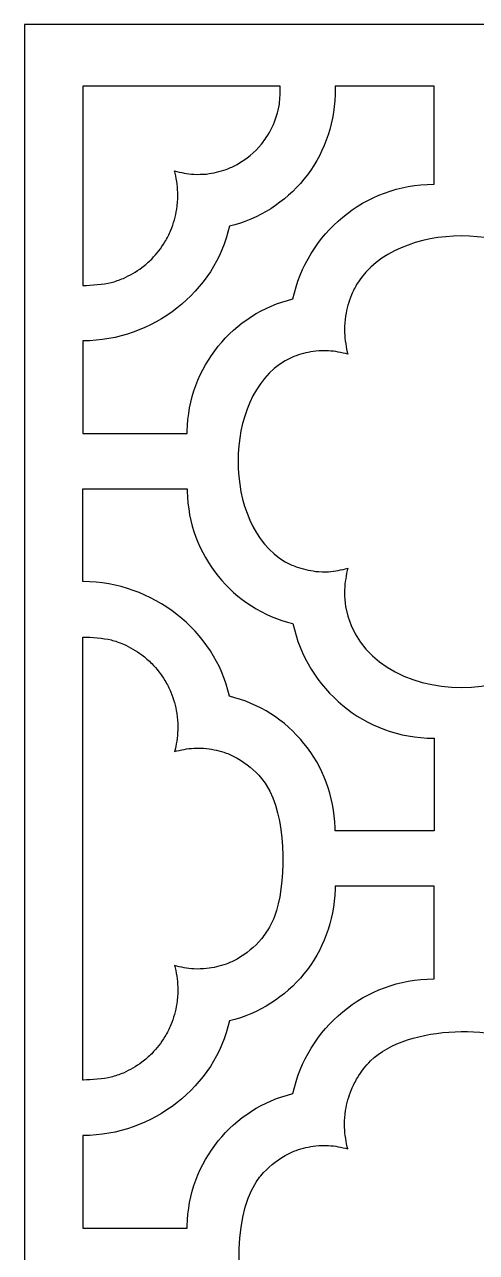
# Model space of a CAD drawing. Header units: centimetres. Extents: x -27 to -22.6, y -9 to 9.
# Drawn here: x -26.999 to -25.429, y 4.736 to 9.001 of the extents above; entities that cross this region are included whole.
import ezdxf

# ---------------------------------------------------------------- set-up
doc = ezdxf.new("R2010")
doc.units = ezdxf.units.CM
doc.header["$MEASUREMENT"] = 0
doc.layers.add('layer 1', color=7, linetype='Continuous')

msp = doc.modelspace()

# ---------------------------------------------------------------- linework, layer by layer
at = {"layer": 'layer 1', "color": 250}
msp.add_open_spline([(-26.99914, 9.00077), (-25.52365, 9.00077), (-24.04816, 9.00077), (-22.57267, 9.00077), (-22.57267, 9.00077), (-22.57267, 3.00044), (-22.57267, -2.99988), (-22.57267, -9.00021), (-22.57267, -9.00021), (-24.04816, -9.00021), (-25.52365, -9.00021), (-26.99914, -9.00021), (-26.99914, -9.00021), (-26.99914, -2.99988), (-26.99914, 3.00044), (-26.99914, 9.00077)], degree=3, knots=[0, 0, 0, 0, 0.2, 0.2, 0.2, 0.2, 0.4, 0.4, 0.4, 0.4, 0.6, 0.6, 0.6, 0.6, 1, 1, 1, 1], dxfattribs=at)
at = {"layer": 'layer 1', "color": 7}
for points, knots in [([(-25.92026, 8.78682), (-25.80564, 8.78682), (-25.69101, 8.78682), (-25.57639, 8.78682), (-25.57639, 8.78682), (-25.57639, 8.67319), (-25.57639, 8.55956), (-25.57639, 8.44593), (-25.57639, 8.44593), (-25.57758, 8.44594), (-25.57837, 8.44594), (-25.5785, 8.44594), (-25.5785, 8.44594), (-25.81746, 8.44594), (-26.01811, 8.27485), (-26.0668, 8.04767), (-26.0668, 8.04767), (-26.27418, 7.99842), (-26.43002, 7.81137), (-26.43393, 7.58801), (-26.43393, 7.58801), (-26.43395, 7.58692), (-26.43396, 7.58372), (-26.43397, 7.58018), (-26.43397, 7.58018), (-26.55484, 7.58018), (-26.6757, 7.58018), (-26.79656, 7.58018), (-26.79656, 7.58018), (-26.79656, 7.68751), (-26.79656, 7.79483), (-26.79656, 7.90217), (-26.79656, 7.90217), (-26.79549, 7.90217), (-26.79467, 7.90216), (-26.79445, 7.90216), (-26.79445, 7.90216), (-26.5555, 7.90216), (-26.33611, 8.07325), (-26.28742, 8.30043), (-26.28742, 8.30043), (-26.08092, 8.34948), (-25.92551, 8.53515), (-25.92035, 8.75728), (-25.92035, 8.75728), (-25.92031, 8.75905), (-25.92028, 8.78242), (-25.92026, 8.78682)], [0, 0, 0, 0, 0.0769231, 0.0769231, 0.0769231, 0.0769231, 0.1538462, 0.1538462, 0.1538462, 0.1538462, 0.2307692, 0.2307692, 0.2307692, 0.2307692, 0.3076923, 0.3076923, 0.3076923, 0.3076923, 0.3846154, 0.3846154, 0.3846154, 0.3846154, 0.4615385, 0.4615385, 0.4615385, 0.4615385, 0.5384615, 0.5384615, 0.5384615, 0.5384615, 0.6153846, 0.6153846, 0.6153846, 0.6153846, 0.6923077, 0.6923077, 0.6923077, 0.6923077, 0.7692308, 0.7692308, 0.7692308, 0.7692308, 0.8461538, 0.8461538, 0.8461538, 0.8461538, 1, 1, 1, 1]), ([(-26.79656, 8.78682), (-26.56806, 8.78682), (-26.33957, 8.78682), (-26.11107, 8.78682), (-26.11107, 8.78682), (-26.11112, 8.78155), (-26.11121, 8.75701), (-26.11131, 8.75457), (-26.11131, 8.75457), (-26.11175, 8.74481), (-26.11261, 8.73498), (-26.11389, 8.7248), (-26.11389, 8.7248), (-26.11641, 8.71058), (-26.11948, 8.69717), (-26.1234, 8.68327), (-26.1234, 8.68327), (-26.13263, 8.65577), (-26.14382, 8.63237), (-26.15935, 8.60793), (-26.15935, 8.60793), (-26.16486, 8.60048), (-26.17037, 8.59304), (-26.17589, 8.5856), (-26.17589, 8.5856), (-26.20112, 8.55617), (-26.22719, 8.53438), (-26.26056, 8.51495), (-26.26056, 8.51495), (-26.27305, 8.50846), (-26.28528, 8.50286), (-26.29834, 8.49765), (-26.29834, 8.49765), (-26.32132, 8.48975), (-26.34275, 8.48478), (-26.36682, 8.48168), (-26.36682, 8.48168), (-26.38168, 8.48053), (-26.39586, 8.48018), (-26.41075, 8.48056), (-26.41075, 8.48056), (-26.43443, 8.48238), (-26.45567, 8.48611), (-26.47841, 8.49252), (-26.47841, 8.49252), (-26.47767, 8.49003), (-26.47694, 8.48753), (-26.47623, 8.485), (-26.47623, 8.485), (-26.47017, 8.4586), (-26.46718, 8.43427), (-26.4665, 8.40717), (-26.4665, 8.40717), (-26.4669, 8.39101), (-26.46805, 8.37566), (-26.47007, 8.35963), (-26.47007, 8.35963), (-26.47468, 8.33365), (-26.48115, 8.3106), (-26.49075, 8.28606), (-26.49075, 8.28606), (-26.49702, 8.27207), (-26.50366, 8.259), (-26.51124, 8.24569), (-26.51124, 8.24569), (-26.52512, 8.22386), (-26.53963, 8.20521), (-26.55735, 8.18643), (-26.55735, 8.18643), (-26.56832, 8.17586), (-26.5793, 8.16623), (-26.59121, 8.15677), (-26.59121, 8.15677), (-26.61216, 8.1417), (-26.63248, 8.12985), (-26.6559, 8.11912), (-26.6559, 8.11912), (-26.67014, 8.11343), (-26.684, 8.10868), (-26.69871, 8.10444), (-26.69871, 8.10444), (-26.72484, 8.09831), (-26.76765, 8.09529), (-26.79445, 8.09461), (-26.79445, 8.09461), (-26.79467, 8.09461), (-26.79549, 8.09462), (-26.79656, 8.09463), (-26.79656, 8.09463), (-26.79656, 8.32536), (-26.79656, 8.55609), (-26.79656, 8.78682)], [0, 0, 0, 0, 0.0416667, 0.0416667, 0.0416667, 0.0416667, 0.0833333, 0.0833333, 0.0833333, 0.0833333, 0.125, 0.125, 0.125, 0.125, 0.1666667, 0.1666667, 0.1666667, 0.1666667, 0.2083333, 0.2083333, 0.2083333, 0.2083333, 0.25, 0.25, 0.25, 0.25, 0.2916667, 0.2916667, 0.2916667, 0.2916667, 0.3333333, 0.3333333, 0.3333333, 0.3333333, 0.375, 0.375, 0.375, 0.375, 0.4166667, 0.4166667, 0.4166667, 0.4166667, 0.4583333, 0.4583333, 0.4583333, 0.4583333, 0.5, 0.5, 0.5, 0.5, 0.5416667, 0.5416667, 0.5416667, 0.5416667, 0.5833333, 0.5833333, 0.5833333, 0.5833333, 0.625, 0.625, 0.625, 0.625, 0.6666667, 0.6666667, 0.6666667, 0.6666667, 0.7083333, 0.7083333, 0.7083333, 0.7083333, 0.75, 0.75, 0.75, 0.75, 0.7916667, 0.7916667, 0.7916667, 0.7916667, 0.8333333, 0.8333333, 0.8333333, 0.8333333, 0.875, 0.875, 0.875, 0.875, 0.9166667, 0.9166667, 0.9166667, 0.9166667, 1, 1, 1, 1]), ([(-25.11949, 8.10241), (-25.11191, 8.0891), (-25.10527, 8.07603), (-25.099, 8.06204), (-25.099, 8.06204), (-25.0894, 8.0375), (-25.08293, 8.01445), (-25.07832, 7.98847), (-25.07832, 7.98847), (-25.07629, 7.97244), (-25.07515, 7.95709), (-25.07475, 7.94093), (-25.07475, 7.94093), (-25.07543, 7.91383), (-25.07842, 7.8895), (-25.08447, 7.8631), (-25.08447, 7.8631), (-25.08518, 7.86057), (-25.08591, 7.85806), (-25.08666, 7.85558), (-25.08666, 7.85558), (-25.06392, 7.862), (-25.04268, 7.86572), (-25.019, 7.86754), (-25.019, 7.86754), (-25.0041, 7.86792), (-24.98992, 7.86757), (-24.97506, 7.86643), (-24.97506, 7.86643), (-24.951, 7.86332), (-24.92956, 7.85835), (-24.90659, 7.85046), (-24.90659, 7.85046), (-24.89353, 7.84524), (-24.8813, 7.83964), (-24.86881, 7.83315), (-24.86881, 7.83315), (-24.6391, 7.69939), (-24.65093, 7.21972), (-24.90659, 7.11751), (-24.90659, 7.11751), (-24.92956, 7.10963), (-24.951, 7.10465), (-24.97506, 7.10154), (-24.97506, 7.10154), (-24.98992, 7.1004), (-25.0041, 7.10004), (-25.019, 7.10042), (-25.019, 7.10042), (-25.04268, 7.10226), (-25.06392, 7.10598), (-25.08666, 7.11239), (-25.08666, 7.11239), (-25.08591, 7.1099), (-25.08518, 7.1074), (-25.08447, 7.10487), (-25.08447, 7.10487), (-25.07842, 7.07847), (-25.07543, 7.05413), (-25.07475, 7.02703), (-25.07475, 7.02703), (-25.07515, 7.01088), (-25.07629, 6.99553), (-25.07832, 6.9795), (-25.07832, 6.9795), (-25.14488, 6.60459), (-25.81758, 6.60458), (-25.88415, 6.9795), (-25.88415, 6.9795), (-25.88617, 6.99553), (-25.88731, 7.01088), (-25.88772, 7.02703), (-25.88772, 7.02703), (-25.88704, 7.05413), (-25.88405, 7.07847), (-25.87799, 7.10487), (-25.87799, 7.10487), (-25.87728, 7.1074), (-25.87655, 7.1099), (-25.87581, 7.11239), (-25.87581, 7.11239), (-25.89855, 7.10598), (-25.91979, 7.10226), (-25.94346, 7.10042), (-25.94346, 7.10042), (-25.95836, 7.10004), (-25.97254, 7.1004), (-25.9874, 7.10154), (-25.9874, 7.10154), (-26.01147, 7.10465), (-26.0329, 7.10963), (-26.05588, 7.11751), (-26.05588, 7.11751), (-26.06893, 7.12273), (-26.08116, 7.12833), (-26.09366, 7.13482), (-26.09366, 7.13482), (-26.31227, 7.26212), (-26.31192, 7.70605), (-26.09366, 7.83315), (-26.09366, 7.83315), (-26.08116, 7.83964), (-26.06893, 7.84524), (-26.05588, 7.85046), (-26.05588, 7.85046), (-26.0329, 7.85835), (-26.01147, 7.86332), (-25.9874, 7.86643), (-25.9874, 7.86643), (-25.97254, 7.86757), (-25.95836, 7.86792), (-25.94346, 7.86754), (-25.94346, 7.86754), (-25.91979, 7.86572), (-25.89855, 7.862), (-25.87581, 7.85558), (-25.87581, 7.85558), (-25.87655, 7.85806), (-25.87728, 7.86057), (-25.87799, 7.8631), (-25.87799, 7.8631), (-25.88405, 7.8895), (-25.88704, 7.91383), (-25.88772, 7.94093), (-25.88772, 7.94093), (-25.88731, 7.95709), (-25.88617, 7.97244), (-25.88415, 7.98847), (-25.88415, 7.98847), (-25.87954, 8.01445), (-25.87307, 8.0375), (-25.86346, 8.06204), (-25.86346, 8.06204), (-25.85719, 8.07603), (-25.85056, 8.0891), (-25.84297, 8.10241), (-25.84297, 8.10241), (-25.70406, 8.32107), (-25.25858, 8.32135), (-25.11949, 8.10241)], [0, 0, 0, 0, 0.0277778, 0.0277778, 0.0277778, 0.0277778, 0.0555556, 0.0555556, 0.0555556, 0.0555556, 0.0833333, 0.0833333, 0.0833333, 0.0833333, 0.1111111, 0.1111111, 0.1111111, 0.1111111, 0.1388889, 0.1388889, 0.1388889, 0.1388889, 0.1666667, 0.1666667, 0.1666667, 0.1666667, 0.1944444, 0.1944444, 0.1944444, 0.1944444, 0.2222222, 0.2222222, 0.2222222, 0.2222222, 0.25, 0.25, 0.25, 0.25, 0.2777778, 0.2777778, 0.2777778, 0.2777778, 0.3055556, 0.3055556, 0.3055556, 0.3055556, 0.3333333, 0.3333333, 0.3333333, 0.3333333, 0.3611111, 0.3611111, 0.3611111, 0.3611111, 0.3888889, 0.3888889, 0.3888889, 0.3888889, 0.4166667, 0.4166667, 0.4166667, 0.4166667, 0.4444444, 0.4444444, 0.4444444, 0.4444444, 0.4722222, 0.4722222, 0.4722222, 0.4722222, 0.5, 0.5, 0.5, 0.5, 0.5277778, 0.5277778, 0.5277778, 0.5277778, 0.5555556, 0.5555556, 0.5555556, 0.5555556, 0.5833333, 0.5833333, 0.5833333, 0.5833333, 0.6111111, 0.6111111, 0.6111111, 0.6111111, 0.6388889, 0.6388889, 0.6388889, 0.6388889, 0.6666667, 0.6666667, 0.6666667, 0.6666667, 0.6944444, 0.6944444, 0.6944444, 0.6944444, 0.7222222, 0.7222222, 0.7222222, 0.7222222, 0.75, 0.75, 0.75, 0.75, 0.7777778, 0.7777778, 0.7777778, 0.7777778, 0.8055556, 0.8055556, 0.8055556, 0.8055556, 0.8333333, 0.8333333, 0.8333333, 0.8333333, 0.8611111, 0.8611111, 0.8611111, 0.8611111, 0.8888889, 0.8888889, 0.8888889, 0.8888889, 0.9166667, 0.9166667, 0.9166667, 0.9166667, 0.9444444, 0.9444444, 0.9444444, 0.9444444, 1, 1, 1, 1]), ([(-25.92026, 6.20008), (-25.80564, 6.20008), (-25.69101, 6.20008), (-25.57639, 6.20008), (-25.57639, 6.20008), (-25.57639, 6.3074), (-25.57639, 6.41472), (-25.57639, 6.52203), (-25.57639, 6.52203), (-25.57758, 6.52203), (-25.57837, 6.52203), (-25.5785, 6.52203), (-25.5785, 6.52203), (-25.81746, 6.52203), (-26.01811, 6.69312), (-26.0668, 6.92029), (-26.0668, 6.92029), (-26.27418, 6.96956), (-26.43002, 7.15659), (-26.43393, 7.37996), (-26.43393, 7.37996), (-26.43395, 7.38105), (-26.43396, 7.38425), (-26.43397, 7.38779), (-26.43397, 7.38779), (-26.55484, 7.38779), (-26.6757, 7.38779), (-26.79656, 7.38779), (-26.79656, 7.38779), (-26.79656, 7.28046), (-26.79656, 7.17313), (-26.79656, 7.0658), (-26.79656, 7.0658), (-26.79549, 7.06581), (-26.79467, 7.06581), (-26.79445, 7.06581), (-26.79445, 7.06581), (-26.5555, 7.06581), (-26.33611, 6.89471), (-26.28742, 6.66754), (-26.28742, 6.66754), (-26.08092, 6.61849), (-25.92551, 6.43281), (-25.92035, 6.21069), (-25.92035, 6.21069), (-25.92031, 6.20892), (-25.92028, 6.20449), (-25.92026, 6.20008)], [0, 0, 0, 0, 0.0769231, 0.0769231, 0.0769231, 0.0769231, 0.1538462, 0.1538462, 0.1538462, 0.1538462, 0.2307692, 0.2307692, 0.2307692, 0.2307692, 0.3076923, 0.3076923, 0.3076923, 0.3076923, 0.3846154, 0.3846154, 0.3846154, 0.3846154, 0.4615385, 0.4615385, 0.4615385, 0.4615385, 0.5384615, 0.5384615, 0.5384615, 0.5384615, 0.6153846, 0.6153846, 0.6153846, 0.6153846, 0.6923077, 0.6923077, 0.6923077, 0.6923077, 0.7692308, 0.7692308, 0.7692308, 0.7692308, 0.8461538, 0.8461538, 0.8461538, 0.8461538, 1, 1, 1, 1]), ([(-26.15935, 6.36004), (-26.16486, 6.36748), (-26.17037, 6.37493), (-26.17589, 6.38237), (-26.17589, 6.38237), (-26.20112, 6.41179), (-26.22719, 6.43358), (-26.26056, 6.45302), (-26.26056, 6.45302), (-26.27305, 6.4595), (-26.28528, 6.4651), (-26.29834, 6.47032), (-26.29834, 6.47032), (-26.32132, 6.47821), (-26.34275, 6.48319), (-26.36682, 6.48629), (-26.36682, 6.48629), (-26.38168, 6.48744), (-26.39586, 6.4878), (-26.41075, 6.48741), (-26.41075, 6.48741), (-26.43443, 6.48558), (-26.45567, 6.48186), (-26.47841, 6.47545), (-26.47841, 6.47545), (-26.47767, 6.47793), (-26.47694, 6.48044), (-26.47623, 6.48297), (-26.47623, 6.48297), (-26.47017, 6.50938), (-26.46718, 6.53371), (-26.4665, 6.5608), (-26.4665, 6.5608), (-26.4669, 6.57696), (-26.46805, 6.59231), (-26.47007, 6.60834), (-26.47007, 6.60834), (-26.47468, 6.63432), (-26.48115, 6.65737), (-26.49075, 6.68192), (-26.49075, 6.68192), (-26.49702, 6.6959), (-26.50366, 6.70897), (-26.51124, 6.72228), (-26.51124, 6.72228), (-26.52512, 6.74411), (-26.53963, 6.76276), (-26.55735, 6.78154), (-26.55735, 6.78154), (-26.56832, 6.79211), (-26.5793, 6.80173), (-26.59121, 6.81121), (-26.59121, 6.81121), (-26.61216, 6.82628), (-26.63248, 6.83812), (-26.6559, 6.84885), (-26.6559, 6.84885), (-26.67014, 6.85454), (-26.684, 6.85929), (-26.69871, 6.86353), (-26.69871, 6.86353), (-26.72484, 6.86965), (-26.76765, 6.87267), (-26.79445, 6.87337), (-26.79445, 6.87337), (-26.79467, 6.87335), (-26.79549, 6.87335), (-26.79656, 6.87335), (-26.79656, 6.87335), (-26.79656, 6.36038), (-26.79656, 5.84741), (-26.79656, 5.33445), (-26.79656, 5.33445), (-26.79549, 5.33444), (-26.79467, 5.33444), (-26.79445, 5.33443), (-26.79445, 5.33443), (-26.76765, 5.33511), (-26.72484, 5.33814), (-26.69871, 5.34426), (-26.69871, 5.34426), (-26.684, 5.3485), (-26.67014, 5.35325), (-26.6559, 5.35894), (-26.6559, 5.35894), (-26.63248, 5.36968), (-26.61216, 5.38151), (-26.59121, 5.39659), (-26.59121, 5.39659), (-26.5793, 5.40606), (-26.56832, 5.41568), (-26.55735, 5.42625), (-26.55735, 5.42625), (-26.53963, 5.44503), (-26.52512, 5.46369), (-26.51124, 5.48551), (-26.51124, 5.48551), (-26.50366, 5.49882), (-26.49702, 5.51189), (-26.49075, 5.52588), (-26.49075, 5.52588), (-26.48115, 5.55042), (-26.47468, 5.57347), (-26.47007, 5.59945), (-26.47007, 5.59945), (-26.46805, 5.61549), (-26.4669, 5.63083), (-26.4665, 5.64699), (-26.4665, 5.64699), (-26.46718, 5.67409), (-26.47017, 5.69842), (-26.47623, 5.72483), (-26.47623, 5.72483), (-26.47694, 5.72736), (-26.47767, 5.72985), (-26.47841, 5.73234), (-26.47841, 5.73234), (-26.45567, 5.72593), (-26.43443, 5.72221), (-26.41075, 5.72038), (-26.41075, 5.72038), (-26.39586, 5.71999), (-26.38168, 5.72035), (-26.36682, 5.7215), (-26.36682, 5.7215), (-26.34275, 5.72461), (-26.32132, 5.72958), (-26.29834, 5.73746), (-26.29834, 5.73746), (-26.28528, 5.74269), (-26.27305, 5.74828), (-26.26056, 5.75477), (-26.26056, 5.75477), (-26.22719, 5.77421), (-26.20112, 5.79599), (-26.17589, 5.82542), (-26.17589, 5.82542), (-26.17037, 5.83286), (-26.16486, 5.84031), (-26.15935, 5.84776), (-26.15935, 5.84776), (-26.14382, 5.87219), (-26.13263, 5.89559), (-26.1234, 5.9231), (-26.1234, 5.9231), (-26.08992, 6.04182), (-26.09038, 6.25147), (-26.15935, 6.36004)], [0, 0, 0, 0, 0.0263158, 0.0263158, 0.0263158, 0.0263158, 0.0526316, 0.0526316, 0.0526316, 0.0526316, 0.0789474, 0.0789474, 0.0789474, 0.0789474, 0.1052632, 0.1052632, 0.1052632, 0.1052632, 0.1315789, 0.1315789, 0.1315789, 0.1315789, 0.1578947, 0.1578947, 0.1578947, 0.1578947, 0.1842105, 0.1842105, 0.1842105, 0.1842105, 0.2105263, 0.2105263, 0.2105263, 0.2105263, 0.2368421, 0.2368421, 0.2368421, 0.2368421, 0.2631579, 0.2631579, 0.2631579, 0.2631579, 0.2894737, 0.2894737, 0.2894737, 0.2894737, 0.3157895, 0.3157895, 0.3157895, 0.3157895, 0.3421053, 0.3421053, 0.3421053, 0.3421053, 0.3684211, 0.3684211, 0.3684211, 0.3684211, 0.3947368, 0.3947368, 0.3947368, 0.3947368, 0.4210526, 0.4210526, 0.4210526, 0.4210526, 0.4473684, 0.4473684, 0.4473684, 0.4473684, 0.4736842, 0.4736842, 0.4736842, 0.4736842, 0.5, 0.5, 0.5, 0.5, 0.5263158, 0.5263158, 0.5263158, 0.5263158, 0.5526316, 0.5526316, 0.5526316, 0.5526316, 0.5789474, 0.5789474, 0.5789474, 0.5789474, 0.6052632, 0.6052632, 0.6052632, 0.6052632, 0.6315789, 0.6315789, 0.6315789, 0.6315789, 0.6578947, 0.6578947, 0.6578947, 0.6578947, 0.6842105, 0.6842105, 0.6842105, 0.6842105, 0.7105263, 0.7105263, 0.7105263, 0.7105263, 0.7368421, 0.7368421, 0.7368421, 0.7368421, 0.7631579, 0.7631579, 0.7631579, 0.7631579, 0.7894737, 0.7894737, 0.7894737, 0.7894737, 0.8157895, 0.8157895, 0.8157895, 0.8157895, 0.8421053, 0.8421053, 0.8421053, 0.8421053, 0.8684211, 0.8684211, 0.8684211, 0.8684211, 0.8947368, 0.8947368, 0.8947368, 0.8947368, 0.9210526, 0.9210526, 0.9210526, 0.9210526, 0.9473684, 0.9473684, 0.9473684, 0.9473684, 1, 1, 1, 1]), ([(-25.92026, 6.0077), (-25.80564, 6.0077), (-25.69101, 6.0077), (-25.57639, 6.0077), (-25.57639, 6.0077), (-25.57639, 5.90039), (-25.57639, 5.79308), (-25.57639, 5.68576), (-25.57639, 5.68576), (-25.57758, 5.68576), (-25.57837, 5.68576), (-25.5785, 5.68576), (-25.5785, 5.68576), (-25.81746, 5.68576), (-26.01811, 5.51467), (-26.0668, 5.28749), (-26.0668, 5.28749), (-26.27418, 5.23824), (-26.43002, 5.0512), (-26.43393, 4.82783), (-26.43393, 4.82783), (-26.43395, 4.82674), (-26.43396, 4.82354), (-26.43397, 4.82), (-26.43397, 4.82), (-26.55484, 4.82), (-26.6757, 4.82), (-26.79656, 4.82), (-26.79656, 4.82), (-26.79656, 4.92734), (-26.79656, 5.03466), (-26.79656, 5.14199), (-26.79656, 5.14199), (-26.79549, 5.14199), (-26.79467, 5.14198), (-26.79445, 5.14198), (-26.79445, 5.14198), (-26.5555, 5.14198), (-26.33611, 5.31307), (-26.28742, 5.54025), (-26.28742, 5.54025), (-26.08092, 5.5893), (-25.92551, 5.77498), (-25.92035, 5.9971), (-25.92035, 5.9971), (-25.92031, 5.99887), (-25.92028, 6.0033), (-25.92026, 6.0077)], [0, 0, 0, 0, 0.0769231, 0.0769231, 0.0769231, 0.0769231, 0.1538462, 0.1538462, 0.1538462, 0.1538462, 0.2307692, 0.2307692, 0.2307692, 0.2307692, 0.3076923, 0.3076923, 0.3076923, 0.3076923, 0.3846154, 0.3846154, 0.3846154, 0.3846154, 0.4615385, 0.4615385, 0.4615385, 0.4615385, 0.5384615, 0.5384615, 0.5384615, 0.5384615, 0.6153846, 0.6153846, 0.6153846, 0.6153846, 0.6923077, 0.6923077, 0.6923077, 0.6923077, 0.7692308, 0.7692308, 0.7692308, 0.7692308, 0.8461538, 0.8461538, 0.8461538, 0.8461538, 1, 1, 1, 1]), ([(-25.19946, 4.01645), (-25.18755, 4.02593), (-25.17656, 4.03554), (-25.16559, 4.04612), (-25.16559, 4.04612), (-25.14788, 4.0649), (-25.13336, 4.08355), (-25.11949, 4.10538), (-25.11949, 4.10538), (-25.11191, 4.11869), (-25.10527, 4.13176), (-25.099, 4.14574), (-25.099, 4.14574), (-25.0894, 4.17029), (-25.08293, 4.19334), (-25.07832, 4.21932), (-25.07832, 4.21932), (-25.07629, 4.23535), (-25.07515, 4.2507), (-25.07475, 4.26685), (-25.07475, 4.26685), (-25.07543, 4.29395), (-25.07842, 4.31828), (-25.08447, 4.34469), (-25.08447, 4.34469), (-25.08518, 4.34722), (-25.08591, 4.34973), (-25.08666, 4.35221), (-25.08666, 4.35221), (-25.06392, 4.3458), (-25.04268, 4.34208), (-25.019, 4.34025), (-25.019, 4.34025), (-25.0041, 4.33987), (-24.98992, 4.34022), (-24.97506, 4.34137), (-24.97506, 4.34137), (-24.951, 4.34447), (-24.92956, 4.34945), (-24.90659, 4.35733), (-24.90659, 4.35733), (-24.89353, 4.36255), (-24.8813, 4.36816), (-24.86881, 4.37464), (-24.86881, 4.37464), (-24.83543, 4.39407), (-24.80937, 4.41586), (-24.78413, 4.44528), (-24.78413, 4.44528), (-24.77862, 4.45273), (-24.77311, 4.46017), (-24.76759, 4.46762), (-24.76759, 4.46762), (-24.69031, 4.58927), (-24.69031, 4.85836), (-24.76759, 4.98), (-24.76759, 4.98), (-24.77311, 4.98744), (-24.77862, 4.99488), (-24.78413, 5.00233), (-24.78413, 5.00233), (-24.80937, 5.03175), (-24.83543, 5.05354), (-24.86881, 5.07298), (-24.86881, 5.07298), (-24.8813, 5.07946), (-24.89353, 5.08506), (-24.90659, 5.09028), (-24.90659, 5.09028), (-24.92956, 5.09817), (-24.951, 5.10314), (-24.97506, 5.10625), (-24.97506, 5.10625), (-24.98992, 5.1074), (-25.0041, 5.10775), (-25.019, 5.10736), (-25.019, 5.10736), (-25.04268, 5.10554), (-25.06392, 5.10182), (-25.08666, 5.0954), (-25.08666, 5.0954), (-25.08591, 5.09788), (-25.08518, 5.10039), (-25.08447, 5.10292), (-25.08447, 5.10292), (-25.07842, 5.12933), (-25.07543, 5.15366), (-25.07475, 5.18076), (-25.07475, 5.18076), (-25.07515, 5.19691), (-25.07629, 5.21226), (-25.07832, 5.22829), (-25.07832, 5.22829), (-25.08293, 5.25427), (-25.0894, 5.27732), (-25.099, 5.30187), (-25.099, 5.30187), (-25.10527, 5.31586), (-25.11191, 5.32892), (-25.11949, 5.34223), (-25.11949, 5.34223), (-25.13336, 5.36406), (-25.14788, 5.38271), (-25.16559, 5.40149), (-25.16559, 5.40149), (-25.17656, 5.41207), (-25.18755, 5.42168), (-25.19946, 5.43116), (-25.19946, 5.43116), (-25.34419, 5.53533), (-25.66642, 5.52725), (-25.79688, 5.40149), (-25.79688, 5.40149), (-25.81459, 5.38271), (-25.82911, 5.36406), (-25.84297, 5.34223), (-25.84297, 5.34223), (-25.85056, 5.32892), (-25.85719, 5.31586), (-25.86346, 5.30187), (-25.86346, 5.30187), (-25.87307, 5.27732), (-25.87954, 5.25427), (-25.88415, 5.22829), (-25.88415, 5.22829), (-25.88617, 5.21226), (-25.88731, 5.19691), (-25.88772, 5.18076), (-25.88772, 5.18076), (-25.88704, 5.15366), (-25.88405, 5.12933), (-25.87799, 5.10292), (-25.87799, 5.10292), (-25.87728, 5.10039), (-25.87655, 5.09788), (-25.87581, 5.0954), (-25.87581, 5.0954), (-25.89855, 5.10182), (-25.91979, 5.10554), (-25.94346, 5.10736), (-25.94346, 5.10736), (-25.95836, 5.10775), (-25.97254, 5.1074), (-25.9874, 5.10625), (-25.9874, 5.10625), (-26.01147, 5.10314), (-26.0329, 5.09817), (-26.05588, 5.09028), (-26.05588, 5.09028), (-26.06893, 5.08506), (-26.08116, 5.07946), (-26.09366, 5.07298), (-26.09366, 5.07298), (-26.12704, 5.05354), (-26.15311, 5.03175), (-26.17834, 5.00233), (-26.17834, 5.00233), (-26.18384, 4.99488), (-26.18936, 4.98744), (-26.19487, 4.98), (-26.19487, 4.98), (-26.27857, 4.84826), (-26.27178, 4.57147), (-26.17834, 4.44528), (-26.17834, 4.44528), (-26.15311, 4.41586), (-26.12704, 4.39407), (-26.09366, 4.37464), (-26.09366, 4.37464), (-26.08116, 4.36816), (-26.06893, 4.36255), (-26.05588, 4.35733), (-26.05588, 4.35733), (-26.0329, 4.34945), (-26.01147, 4.34447), (-25.9874, 4.34137), (-25.9874, 4.34137), (-25.97254, 4.34022), (-25.95836, 4.33987), (-25.94346, 4.34025), (-25.94346, 4.34025), (-25.91979, 4.34208), (-25.89855, 4.3458), (-25.87581, 4.35221), (-25.87581, 4.35221), (-25.87655, 4.34973), (-25.87728, 4.34722), (-25.87799, 4.34469), (-25.87799, 4.34469), (-25.88405, 4.31828), (-25.88704, 4.29395), (-25.88772, 4.26685), (-25.88772, 4.26685), (-25.88731, 4.2507), (-25.88617, 4.23535), (-25.88415, 4.21932), (-25.88415, 4.21932), (-25.87954, 4.19334), (-25.87307, 4.17029), (-25.86346, 4.14574), (-25.86346, 4.14574), (-25.85719, 4.13176), (-25.85056, 4.11869), (-25.84297, 4.10538), (-25.84297, 4.10538), (-25.82911, 4.08355), (-25.81459, 4.0649), (-25.79688, 4.04612), (-25.79688, 4.04612), (-25.7859, 4.03554), (-25.77492, 4.02593), (-25.76301, 4.01645), (-25.76301, 4.01645), (-25.63115, 3.92156), (-25.33135, 3.92153), (-25.19946, 4.01645)], [0, 0, 0, 0, 0.0181818, 0.0181818, 0.0181818, 0.0181818, 0.0363636, 0.0363636, 0.0363636, 0.0363636, 0.0545455, 0.0545455, 0.0545455, 0.0545455, 0.0727273, 0.0727273, 0.0727273, 0.0727273, 0.0909091, 0.0909091, 0.0909091, 0.0909091, 0.1090909, 0.1090909, 0.1090909, 0.1090909, 0.1272727, 0.1272727, 0.1272727, 0.1272727, 0.1454545, 0.1454545, 0.1454545, 0.1454545, 0.1636364, 0.1636364, 0.1636364, 0.1636364, 0.1818182, 0.1818182, 0.1818182, 0.1818182, 0.2, 0.2, 0.2, 0.2, 0.2181818, 0.2181818, 0.2181818, 0.2181818, 0.2363636, 0.2363636, 0.2363636, 0.2363636, 0.2545455, 0.2545455, 0.2545455, 0.2545455, 0.2727273, 0.2727273, 0.2727273, 0.2727273, 0.2909091, 0.2909091, 0.2909091, 0.2909091, 0.3090909, 0.3090909, 0.3090909, 0.3090909, 0.3272727, 0.3272727, 0.3272727, 0.3272727, 0.3454545, 0.3454545, 0.3454545, 0.3454545, 0.3636364, 0.3636364, 0.3636364, 0.3636364, 0.3818182, 0.3818182, 0.3818182, 0.3818182, 0.4, 0.4, 0.4, 0.4, 0.4181818, 0.4181818, 0.4181818, 0.4181818, 0.4363636, 0.4363636, 0.4363636, 0.4363636, 0.4545455, 0.4545455, 0.4545455, 0.4545455, 0.4727273, 0.4727273, 0.4727273, 0.4727273, 0.4909091, 0.4909091, 0.4909091, 0.4909091, 0.5090909, 0.5090909, 0.5090909, 0.5090909, 0.5272727, 0.5272727, 0.5272727, 0.5272727, 0.5454545, 0.5454545, 0.5454545, 0.5454545, 0.5636364, 0.5636364, 0.5636364, 0.5636364, 0.5818182, 0.5818182, 0.5818182, 0.5818182, 0.6, 0.6, 0.6, 0.6, 0.6181818, 0.6181818, 0.6181818, 0.6181818, 0.6363636, 0.6363636, 0.6363636, 0.6363636, 0.6545455, 0.6545455, 0.6545455, 0.6545455, 0.6727273, 0.6727273, 0.6727273, 0.6727273, 0.6909091, 0.6909091, 0.6909091, 0.6909091, 0.7090909, 0.7090909, 0.7090909, 0.7090909, 0.7272727, 0.7272727, 0.7272727, 0.7272727, 0.7454545, 0.7454545, 0.7454545, 0.7454545, 0.7636364, 0.7636364, 0.7636364, 0.7636364, 0.7818182, 0.7818182, 0.7818182, 0.7818182, 0.8, 0.8, 0.8, 0.8, 0.8181818, 0.8181818, 0.8181818, 0.8181818, 0.8363636, 0.8363636, 0.8363636, 0.8363636, 0.8545455, 0.8545455, 0.8545455, 0.8545455, 0.8727273, 0.8727273, 0.8727273, 0.8727273, 0.8909091, 0.8909091, 0.8909091, 0.8909091, 0.9090909, 0.9090909, 0.9090909, 0.9090909, 0.9272727, 0.9272727, 0.9272727, 0.9272727, 0.9454545, 0.9454545, 0.9454545, 0.9454545, 0.9636364, 0.9636364, 0.9636364, 0.9636364, 1, 1, 1, 1])]:
    msp.add_open_spline(points, degree=3, knots=knots, dxfattribs=at)

doc.saveas('drawing.dxf')
